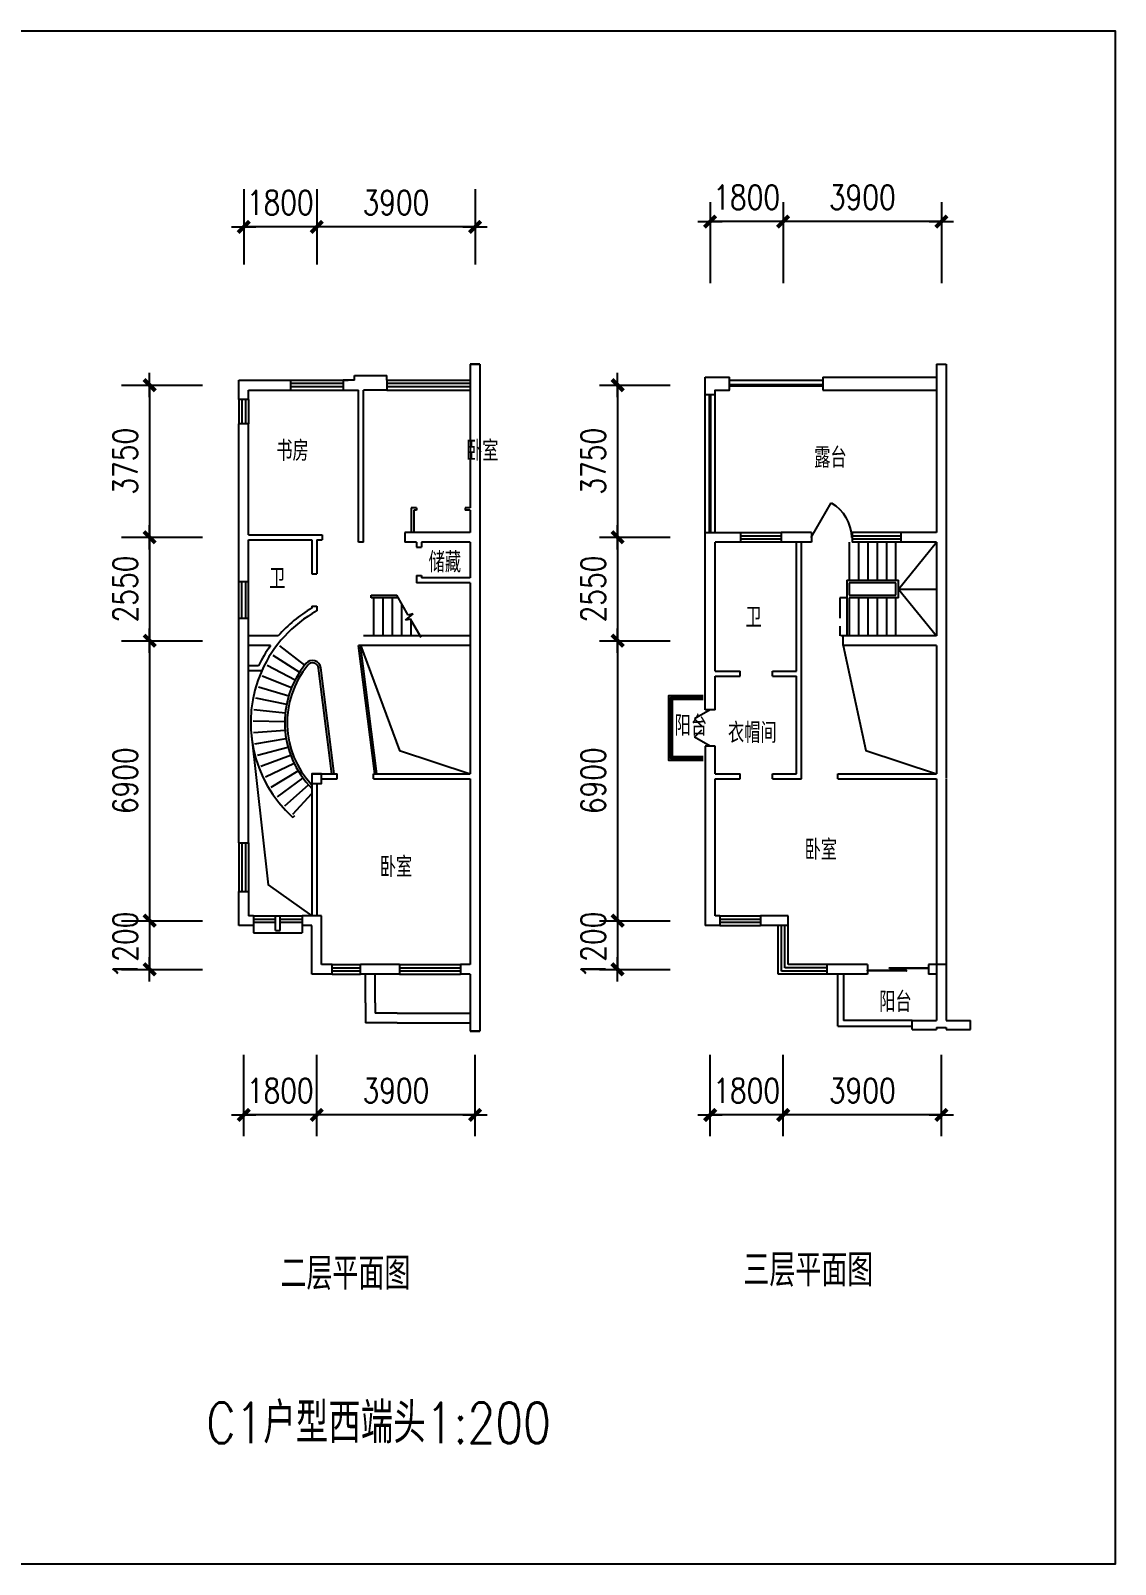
# Model space of a CAD drawing. Extents: x -144404 to 147451, y -180554 to 49126.
# Drawn here: x -113508 to -86778, y -60184 to -22384 of the extents above; entities that cross this region are included whole.
import ezdxf

# ---------------------------------------------------------------- set-up
doc = ezdxf.new("R2010")
doc.units = 0
doc.header["$LTSCALE"] = 2000
doc.header["$MEASUREMENT"] = 0
doc.linetypes.add('DASH', pattern=[0.35, 0.25, -0.1])
doc.layers.get('0').update_dxf_attribs({"color": 3, "linetype": 'CONTINUOUS'})
doc.layers.get('DEFPOINTS').update_dxf_attribs({"linetype": 'CONTINUOUS'})
for name, color, linetype in [('AXIS', 3, 'CONTINUOUS'), ('JIAJU', 6, 'CONTINUOUS'), ('OTHER', 7, 'CONTINUOUS'), ('PLN-TEXT', 5, 'CONTINUOUS'), ('PUB_TEXT', 7, 'CONTINUOUS'), ('PUB_TITLE', 4, 'CONTINUOUS'), ('S_SURFACE', 6, 'CONTINUOUS'), ('STAIR', 6, 'CONTINUOUS'), ('WALL', 255, 'CONTINUOUS'), ('WINDOW', 4, 'CONTINUOUS')]:
    doc.layers.add(name, color=color, linetype=linetype)
doc.styles.add('-宋体', font='simplex.shx', dxfattribs={"width": 0.8, "bigfont": 'hztxt.shx'})
doc.styles.add('DIM_FONT', font='SIMPLEX.shx', dxfattribs={"width": 0.8})
doc.dimstyles.new('AXIS200', dxfattribs={"dimscale": 2, "dimtxt": 300, "dimasz": 1, "dimexe": 250, "dimexo": 300, "dimgap": 150, "dimtad": 1, "dimdec": 0, "dimzin": 0, "dimtxsty": 'DIM_FONT', "dimblk": '_DIMX', "dimcen": 0.09, "dimse1": 1, "dimse2": 1, "dimclrt": 7, "dimazin": 3, "dimtfac": 1, "dimtdec": 0, "dimtix": 1, "dimtmove": 0, "dimatfit": 3, "dimtolj": 1, "dimtzin": 0})

# ---------------------------------------------------------------- blocks, each defined once
blk = doc.blocks.new('_DIMX')
blk.add_line((-150, 0), (150, 0))
at = {"const_width": 50}
blk.add_lwpolyline([(-70, -70), (70, 70)], dxfattribs=at)
blk = doc.blocks.new('*D194')
at = {"color": 0, "linetype": 'BYBLOCK'}
blk.add_line((130201, 46982), (130201, 43236), dxfattribs=at)
at = {"layer": 'DEFPOINTS', "color": 0, "linetype": 'BYBLOCK'}
for p in [(133560, 46984), (130201, 43234), (133560, 43234)]:
    blk.add_point(p, dxfattribs=at)
at = {"color": 0, "linetype": 'BYBLOCK', "xscale": 2, "yscale": 2, "zscale": 2}
for p, rotation in [((130201, 46984), 90), ((130201, 43234), 270)]:
    blk.add_blockref('_DIMX', p, dxfattribs=dict(at, rotation=rotation))
at = {"color": 7, "linetype": 'BYBLOCK', "insert": (129601, 45109), "char_height": 600, "attachment_point": 5, "rotation": 90, "style": 'DIM_FONT'}
blk.add_mtext('\\A1;3750', dxfattribs=at)
blk = doc.blocks.new('*D193')
at = {"color": 0, "linetype": 'BYBLOCK'}
blk.add_line((130201, 43232), (130201, 40686), dxfattribs=at)
at = {"layer": 'DEFPOINTS', "color": 0, "linetype": 'BYBLOCK'}
for p in [(133560, 43234), (130201, 40684), (133560, 40684)]:
    blk.add_point(p, dxfattribs=at)
at = {"color": 0, "linetype": 'BYBLOCK', "xscale": 2, "yscale": 2, "zscale": 2}
for p, rotation in [((130201, 43234), 90), ((130201, 40684), 270)]:
    blk.add_blockref('_DIMX', p, dxfattribs=dict(at, rotation=rotation))
at = {"color": 7, "linetype": 'BYBLOCK', "insert": (129601, 41959), "char_height": 600, "attachment_point": 5, "rotation": 90, "style": 'DIM_FONT'}
blk.add_mtext('\\A1;2550', dxfattribs=at)
blk = doc.blocks.new('*D192')
at = {"color": 0, "linetype": 'BYBLOCK'}
blk.add_line((130201, 40682), (130201, 33786), dxfattribs=at)
at = {"layer": 'DEFPOINTS', "color": 0, "linetype": 'BYBLOCK'}
for p in [(133560, 40684), (130201, 33784), (133560, 33784)]:
    blk.add_point(p, dxfattribs=at)
at = {"color": 0, "linetype": 'BYBLOCK', "xscale": 2, "yscale": 2, "zscale": 2}
for p, rotation in [((130201, 40684), 90), ((130201, 33784), 270)]:
    blk.add_blockref('_DIMX', p, dxfattribs=dict(at, rotation=rotation))
at = {"color": 7, "linetype": 'BYBLOCK', "insert": (129601, 37234), "char_height": 600, "attachment_point": 5, "rotation": 90, "style": 'DIM_FONT'}
blk.add_mtext('\\A1;6900', dxfattribs=at)
blk = doc.blocks.new('*D179')
at = {"color": 0, "linetype": 'BYBLOCK'}
for p, q in [((110309, 28995), (110307, 28995)), ((112111, 28995), (110311, 28995)), ((112113, 28995), (112115, 28995))]:
    blk.add_line(p, q, dxfattribs=at)
at = {"layer": 'DEFPOINTS', "color": 0, "linetype": 'BYBLOCK'}
for p in [(110311, 34595), (112111, 34595), (110311, 28995)]:
    blk.add_point(p, dxfattribs=at)
at = {"color": 0, "linetype": 'BYBLOCK', "xscale": 2, "yscale": 2, "zscale": 2}
blk.add_blockref('_DIMX', (110311, 28995), dxfattribs=at)
at = {"color": 0, "linetype": 'BYBLOCK', "xscale": 2, "yscale": 2, "zscale": 2, "rotation": 180}
blk.add_blockref('_DIMX', (112111, 28995), dxfattribs=at)
at = {"color": 7, "linetype": 'BYBLOCK', "insert": (111211, 29595), "char_height": 600, "attachment_point": 5, "style": 'DIM_FONT'}
blk.add_mtext('\\A1;1800', dxfattribs=at)
blk = doc.blocks.new('*D178')
at = {"color": 0, "linetype": 'BYBLOCK'}
blk.add_line((116009, 28995), (112113, 28995), dxfattribs=at)
at = {"layer": 'DEFPOINTS', "color": 0, "linetype": 'BYBLOCK'}
for p in [(112111, 34595), (116011, 34595), (112111, 28995)]:
    blk.add_point(p, dxfattribs=at)
at = {"color": 0, "linetype": 'BYBLOCK', "xscale": 2, "yscale": 2, "zscale": 2, "rotation": 180}
blk.add_blockref('_DIMX', (112111, 28995), dxfattribs=at)
at = {"color": 0, "linetype": 'BYBLOCK', "xscale": 2, "yscale": 2, "zscale": 2}
blk.add_blockref('_DIMX', (116011, 28995), dxfattribs=at)
at = {"color": 7, "linetype": 'BYBLOCK', "insert": (114061, 29595), "char_height": 600, "attachment_point": 5, "style": 'DIM_FONT'}
blk.add_mtext('\\A1;3900', dxfattribs=at)
blk = doc.blocks.new('*D183')
at = {"color": 0, "linetype": 'BYBLOCK'}
for p, q in [((110309, 49847), (110307, 49847)), ((112111, 49847), (110311, 49847)), ((112113, 49847), (112115, 49847))]:
    blk.add_line(p, q, dxfattribs=at)
at = {"layer": 'DEFPOINTS', "color": 0, "linetype": 'BYBLOCK'}
for p in [(110311, 49847), (110311, 44808), (112111, 44808)]:
    blk.add_point(p, dxfattribs=at)
at = {"color": 0, "linetype": 'BYBLOCK', "xscale": 2, "yscale": 2, "zscale": 2}
blk.add_blockref('_DIMX', (110311, 49847), dxfattribs=at)
at = {"color": 0, "linetype": 'BYBLOCK', "xscale": 2, "yscale": 2, "zscale": 2, "rotation": 180}
blk.add_blockref('_DIMX', (112111, 49847), dxfattribs=at)
at = {"color": 7, "linetype": 'BYBLOCK', "insert": (111211, 50447), "char_height": 600, "attachment_point": 5, "style": 'DIM_FONT'}
blk.add_mtext('\\A1;1800', dxfattribs=at)
blk = doc.blocks.new('*D182')
at = {"color": 0, "linetype": 'BYBLOCK'}
blk.add_line((116009, 49847), (112113, 49847), dxfattribs=at)
at = {"layer": 'DEFPOINTS', "color": 0, "linetype": 'BYBLOCK'}
for p in [(112111, 49847), (112111, 44808), (116011, 44808)]:
    blk.add_point(p, dxfattribs=at)
at = {"color": 0, "linetype": 'BYBLOCK', "xscale": 2, "yscale": 2, "zscale": 2, "rotation": 180}
blk.add_blockref('_DIMX', (112111, 49847), dxfattribs=at)
at = {"color": 0, "linetype": 'BYBLOCK', "xscale": 2, "yscale": 2, "zscale": 2}
blk.add_blockref('_DIMX', (116011, 49847), dxfattribs=at)
at = {"color": 7, "linetype": 'BYBLOCK', "insert": (114061, 50447), "char_height": 600, "attachment_point": 5, "style": 'DIM_FONT'}
blk.add_mtext('\\A1;3900', dxfattribs=at)
blk = doc.blocks.new('*D177')
at = {"color": 0, "linetype": 'BYBLOCK'}
blk.add_line((106554, 40682), (106554, 33786), dxfattribs=at)
at = {"layer": 'DEFPOINTS', "color": 0, "linetype": 'BYBLOCK'}
for p in [(110954, 40684), (106554, 33784), (110954, 33784)]:
    blk.add_point(p, dxfattribs=at)
at = {"color": 0, "linetype": 'BYBLOCK', "xscale": 2, "yscale": 2, "zscale": 2}
for p, rotation in [((106554, 40684), 90), ((106554, 33784), 270)]:
    blk.add_blockref('_DIMX', p, dxfattribs=dict(at, rotation=rotation))
at = {"color": 7, "linetype": 'BYBLOCK', "insert": (105954, 37234), "char_height": 600, "attachment_point": 5, "rotation": 90, "style": 'DIM_FONT'}
blk.add_mtext('\\A1;6900', dxfattribs=at)
blk = doc.blocks.new('M_B15SGY')
at = {"linetype": 'CONTINUOUS'}
for p, q in [((-0.5, 0.5), (0.5, 0.5)), ((0.5, 0.167), (-0.5, 0.167)), ((0.5, -0.167), (-0.5, -0.167))]:
    blk.add_line(p, q, dxfattribs=at)
blk = doc.blocks.new('*D180')
at = {"color": 0, "linetype": 'BYBLOCK'}
for p, q in [((106554, 33786), (106554, 33788)), ((106554, 33784), (106554, 32584)), ((106554, 32582), (106554, 32580))]:
    blk.add_line(p, q, dxfattribs=at)
at = {"layer": 'DEFPOINTS', "color": 0, "linetype": 'BYBLOCK'}
for p in [(110954, 33784), (106554, 32584), (110954, 32584)]:
    blk.add_point(p, dxfattribs=at)
at = {"color": 0, "linetype": 'BYBLOCK', "xscale": 2, "yscale": 2, "zscale": 2}
for p, rotation in [((106554, 33784), 270), ((106554, 32584), 90)]:
    blk.add_blockref('_DIMX', p, dxfattribs=dict(at, rotation=rotation))
at = {"color": 7, "linetype": 'BYBLOCK', "insert": (105954, 33184), "char_height": 600, "attachment_point": 5, "rotation": 90, "style": 'DIM_FONT'}
blk.add_mtext('\\A1;1200', dxfattribs=at)
blk = doc.blocks.new('_WBLK')
for p, q in [((-0.5, 0.5), (0.5, 0.5)), ((0.5, 0.167), (-0.5, 0.167)), ((0.5, -0.167), (-0.5, -0.167)), ((-0.5, -0.5), (0.5, -0.5))]:
    blk.add_line(p, q)
blk = doc.blocks.new('*D181')
at = {"color": 0, "linetype": 'BYBLOCK'}
blk.add_line((106554, 43232), (106554, 40686), dxfattribs=at)
at = {"layer": 'DEFPOINTS', "color": 0, "linetype": 'BYBLOCK'}
for p in [(110954, 43234), (106554, 40684), (110954, 40684)]:
    blk.add_point(p, dxfattribs=at)
at = {"color": 0, "linetype": 'BYBLOCK', "xscale": 2, "yscale": 2, "zscale": 2}
for p, rotation in [((106554, 43234), 90), ((106554, 40684), 270)]:
    blk.add_blockref('_DIMX', p, dxfattribs=dict(at, rotation=rotation))
at = {"color": 7, "linetype": 'BYBLOCK', "insert": (105954, 41959), "char_height": 600, "attachment_point": 5, "rotation": 90, "style": 'DIM_FONT'}
blk.add_mtext('\\A1;2550', dxfattribs=at)
blk = doc.blocks.new('*D176')
at = {"color": 0, "linetype": 'BYBLOCK'}
blk.add_line((106554, 46982), (106554, 43236), dxfattribs=at)
at = {"layer": 'DEFPOINTS', "color": 0, "linetype": 'BYBLOCK'}
for p in [(110954, 46984), (106554, 43234), (110954, 43234)]:
    blk.add_point(p, dxfattribs=at)
at = {"color": 0, "linetype": 'BYBLOCK', "xscale": 2, "yscale": 2, "zscale": 2}
for p, rotation in [((106554, 46984), 90), ((106554, 43234), 270)]:
    blk.add_blockref('_DIMX', p, dxfattribs=dict(at, rotation=rotation))
at = {"color": 7, "linetype": 'BYBLOCK', "insert": (105954, 45109), "char_height": 600, "attachment_point": 5, "rotation": 90, "style": 'DIM_FONT'}
blk.add_mtext('\\A1;3750', dxfattribs=at)
blk = doc.blocks.new('_GCBLK')
at = {"linetype": 'DASH'}
for p, q in [((-0.5, -0.5), (-0.5, 0.5)), ((0.5, -0.5), (0.5, 0.5)), ((-0.5, 0.2), (0.5, 0.2)), ((-0.5, -0.2), (0.5, -0.2))]:
    blk.add_line(p, q, dxfattribs=at)
blk = doc.blocks.new('*D185')
at = {"color": 0, "linetype": 'BYBLOCK'}
for p, q in [((133770, 28995), (133768, 28995)), ((135572, 28995), (133772, 28995)), ((135574, 28995), (135576, 28995))]:
    blk.add_line(p, q, dxfattribs=at)
at = {"layer": 'DEFPOINTS', "color": 0, "linetype": 'BYBLOCK'}
for p in [(133772, 34595), (135572, 34595), (133772, 28995)]:
    blk.add_point(p, dxfattribs=at)
at = {"color": 0, "linetype": 'BYBLOCK', "xscale": 2, "yscale": 2, "zscale": 2}
blk.add_blockref('_DIMX', (133772, 28995), dxfattribs=at)
at = {"color": 0, "linetype": 'BYBLOCK', "xscale": 2, "yscale": 2, "zscale": 2, "rotation": 180}
blk.add_blockref('_DIMX', (135572, 28995), dxfattribs=at)
at = {"color": 7, "linetype": 'BYBLOCK', "insert": (134672, 29595), "char_height": 600, "attachment_point": 5, "style": 'DIM_FONT'}
blk.add_mtext('\\A1;1800', dxfattribs=at)
blk = doc.blocks.new('*D184')
at = {"color": 0, "linetype": 'BYBLOCK'}
blk.add_line((139470, 28995), (135574, 28995), dxfattribs=at)
at = {"layer": 'DEFPOINTS', "color": 0, "linetype": 'BYBLOCK'}
for p in [(135572, 34595), (139472, 34595), (135572, 28995)]:
    blk.add_point(p, dxfattribs=at)
at = {"color": 0, "linetype": 'BYBLOCK', "xscale": 2, "yscale": 2, "zscale": 2, "rotation": 180}
blk.add_blockref('_DIMX', (135572, 28995), dxfattribs=at)
at = {"color": 0, "linetype": 'BYBLOCK', "xscale": 2, "yscale": 2, "zscale": 2}
blk.add_blockref('_DIMX', (139472, 28995), dxfattribs=at)
at = {"color": 7, "linetype": 'BYBLOCK', "insert": (137522, 29595), "char_height": 600, "attachment_point": 5, "style": 'DIM_FONT'}
blk.add_mtext('\\A1;3900', dxfattribs=at)
blk = doc.blocks.new('*D187')
at = {"color": 0, "linetype": 'BYBLOCK'}
for p, q in [((133770, 49946), (133768, 49946)), ((135572, 49946), (133772, 49946)), ((135574, 49946), (135576, 49946))]:
    blk.add_line(p, q, dxfattribs=at)
at = {"layer": 'DEFPOINTS', "color": 0, "linetype": 'BYBLOCK'}
for p in [(133772, 49946), (133772, 44346), (135572, 44346)]:
    blk.add_point(p, dxfattribs=at)
at = {"color": 0, "linetype": 'BYBLOCK', "xscale": 2, "yscale": 2, "zscale": 2}
blk.add_blockref('_DIMX', (133772, 49946), dxfattribs=at)
at = {"color": 0, "linetype": 'BYBLOCK', "xscale": 2, "yscale": 2, "zscale": 2, "rotation": 180}
blk.add_blockref('_DIMX', (135572, 49946), dxfattribs=at)
at = {"color": 7, "linetype": 'BYBLOCK', "insert": (134672, 50546), "char_height": 600, "attachment_point": 5, "style": 'DIM_FONT'}
blk.add_mtext('\\A1;1800', dxfattribs=at)
blk = doc.blocks.new('*D186')
at = {"color": 0, "linetype": 'BYBLOCK'}
blk.add_line((139470, 49946), (135574, 49946), dxfattribs=at)
at = {"layer": 'DEFPOINTS', "color": 0, "linetype": 'BYBLOCK'}
for p in [(135572, 49946), (135572, 44346), (139472, 44346)]:
    blk.add_point(p, dxfattribs=at)
at = {"color": 0, "linetype": 'BYBLOCK', "xscale": 2, "yscale": 2, "zscale": 2, "rotation": 180}
blk.add_blockref('_DIMX', (135572, 49946), dxfattribs=at)
at = {"color": 0, "linetype": 'BYBLOCK', "xscale": 2, "yscale": 2, "zscale": 2}
blk.add_blockref('_DIMX', (139472, 49946), dxfattribs=at)
at = {"color": 7, "linetype": 'BYBLOCK', "insert": (137522, 50546), "char_height": 600, "attachment_point": 5, "style": 'DIM_FONT'}
blk.add_mtext('\\A1;3900', dxfattribs=at)
blk = doc.blocks.new('M_A4TRU')
for p, q in [((-0.5, 0), (-0.25, -0.433)), ((0.5, 0), (0.25, -0.433)), ((-0.25, -0.433), (-0.048, -0.231)), ((0.25, -0.433), (0.048, -0.231))]:
    blk.add_line(p, q)
blk = doc.blocks.new('M_A14NPV')
for points in [[(0.18, 0.178), (0.177, 0.16), (-0.617, 0.16), (-0.617, 0.181)], [(0.632, 0.226), (0.629, 0.208), (-0.164, 0.208), (-0.164, 0.229)]]:
    blk.add_lwpolyline(points, close=True)
blk = doc.blocks.new('_DBLK')
blk.add_line((-0.5, 0), (0, -0.866))
blk.add_arc((-0.5, 0), 1, 300, 0)
blk = doc.blocks.new('*D327')
at = {"color": 0, "linetype": 'BYBLOCK'}
for p, q in [((-110577, -44319), (-110577, -44317)), ((-110577, -44321), (-110577, -45521)), ((-110577, -45523), (-110577, -45525))]:
    blk.add_line(p, q, dxfattribs=at)
at = {"layer": 'DEFPOINTS', "color": 0, "linetype": 'BYBLOCK'}
for p in [(-106177, -44321), (-110577, -45521), (-106177, -45521)]:
    blk.add_point(p, dxfattribs=at)
at = {"color": 0, "linetype": 'BYBLOCK', "xscale": 2, "yscale": 2, "zscale": 2}
for p, rotation in [((-110577, -44321), 270), ((-110577, -45521), 90)]:
    blk.add_blockref('_DIMX', p, dxfattribs=dict(at, rotation=rotation))
at = {"color": 7, "linetype": 'BYBLOCK', "insert": (-111177, -44921), "char_height": 600, "attachment_point": 5, "rotation": 90, "style": 'DIM_FONT'}
blk.add_mtext('\\A1;1200', dxfattribs=at)

msp = doc.modelspace()

# ---------------------------------------------------------------- linework, layer by layer
at = {"layer": 'AXIS'}
for p, q in [((-108257.7, -26288.6), (-108257.7, -28148.4)), ((-106457.7, -26288.6), (-106457.7, -28148.4)), ((-102557.7, -26288.6), (-102557.7, -28148.4)), ((-102557.7, -26288.6), (-102557.7, -28148.4)), ((-96763.4, -26610.4), (-96763.4, -28610.4)), ((-94963.4, -26610.4), (-94963.4, -28610.4)), ((-91063.4, -26610.4), (-91063.4, -28610.4)), ((-91063.4, -26610.4), (-91063.4, -28610.4)), ((-111272.9, -31121.3), (-109272.9, -31121.3)), ((-99491.5, -31121.3), (-97751.7, -31121.3)), ((-111272.9, -34871.3), (-109272.9, -34871.3)), ((-99491.5, -34871.3), (-97751.7, -34871.3)), ((-111272.9, -37421.3), (-109272.9, -37421.3)), ((-99491.5, -37421.3), (-97751.7, -37421.3)), ((-111272.9, -44321.3), (-109272.9, -44321.3)), ((-99491.5, -44321.3), (-97751.7, -44321.3)), ((-111272.9, -45521.3), (-109272.9, -45521.3)), ((-99491.5, -45521.3), (-97751.7, -45521.3)), ((-108257.7, -49629.1), (-108257.7, -47629.1)), ((-106457.7, -49629.1), (-106457.7, -47629.1)), ((-102557.7, -49629.1), (-102557.7, -47629.1)), ((-102557.7, -49629.1), (-102557.7, -47629.1)), ((-96763.4, -49629.1), (-96763.4, -47629.1)), ((-94963.4, -49629.1), (-94963.4, -47629.1)), ((-91063.4, -49629.1), (-91063.4, -47629.1)), ((-91063.4, -49629.1), (-91063.4, -47629.1))]:
    msp.add_line(p, q, dxfattribs=at)
at = {"layer": 'DEFPOINTS', "color": 0, "linetype": 'BYBLOCK'}
for p in [(-108045.5, -27251.7), (-96551.2, -27573.5)]:
    msp.add_point(p, dxfattribs=at)
at = {"layer": 'JIAJU'}
for p, q in [((-96883.4, -34750.2), (-96883.4, -30921.3)), ((-96883.4, -30921.3), (-96283.4, -30921.3)), ((-93983.4, -30921.3), (-91183.4, -30921.3)), ((-93983.4, -30921.3), (-93983.4, -31241.3)), ((-96643.4, -31361.3), (-96883.4, -31361.3)), ((-96643.4, -31361.3), (-96883.4, -31361.3)), ((-96783.4, -34750.2), (-96783.4, -31361.3)), ((-96283.4, -31101.3), (-93983.4, -31101.3)), ((-93983.4, -31241.3), (-91183.4, -31241.3)), ((-94843.4, -44201.8), (-94843.9, -44201.3)), ((-95133.4, -44441.8), (-95133.9, -44441.3)), ((-93613.4, -45691.8), (-93613.9, -45691.3))]:
    msp.add_line(p, q, dxfattribs=at)
for points in [[(-96643.4, -34750.2), (-96643.4, -31241.3), (-96283.9, -31241.3), (-96283.4, -31240.8), (-96283.4, -30921.3)], [(-96743.4, -34750.2), (-96743.4, -31361.3)], [(-96283.4, -31001.3), (-93983.4, -31001.3)], [(-96283.4, -31141.3), (-93983.4, -31141.3)]]:
    msp.add_lwpolyline(points, dxfattribs=at)
at = {"layer": 'OTHER'}
for p, q in [((-91183.4, -34611.3), (-91183.4, -34751.3)), ((-90943.4, -34611.3), (-90943.4, -39286.2)), ((-91183.4, -34991.3), (-91183.4, -37301.3)), ((-91183.4, -37541.3), (-91183.4, -39286.2)), ((-102437.7, -38886.3), (-102437.7, -47041.3)), ((-91183.4, -39416.2), (-91183.4, -40701.3)), ((-90943.4, -39416.2), (-90943.4, -40811.3)), ((-91183.4, -40941.3), (-91183.4, -46782.3)), ((-90943.4, -40941.3), (-90943.4, -46782.3)), ((-91183.4, -46951.3), (-91183.4, -47001.3)), ((-90943.4, -46951.3), (-90943.4, -47001.3))]:
    msp.add_line(p, q, dxfattribs=at)
at = {"layer": 'PUB_TITLE'}
msp.add_lwpolyline([(-140238.3, -60184.5), (-140238.3, -22384.5), (-86778.3, -22384.5), (-86778.3, -60184.5)], close=True, dxfattribs=at)
at = {"layer": 'S_SURFACE'}
for points in [[(-96933.4, -40371.3), (-97783.4, -40371.3), (-97783.4, -38771.3), (-96933.4, -38771.3)], [(-96933.4, -40321.3), (-97733.4, -40321.3), (-97733.4, -38821.3), (-96933.4, -38821.3)], [(-96933.4, -40281.3), (-97693.4, -40281.3), (-97693.4, -38861.3), (-96933.4, -38861.3)]]:
    msp.add_lwpolyline(points, dxfattribs=at)
at = {"layer": 'STAIR'}
for p, q in [((-93333.4, -34991.3), (-93333.4, -35931.3)), ((-93103.4, -34991.3), (-93103.4, -35931.3)), ((-92873.4, -34991.3), (-92873.4, -35931.3)), ((-92643.4, -34991.3), (-92643.4, -35931.3)), ((-92413.4, -34991.3), (-92413.4, -35931.3)), ((-92183.4, -35931.3), (-92183.4, -34991.3)), ((-92123.4, -36146.3), (-91183.4, -34991.3)), ((-93393.4, -35931.3), (-92123.4, -35931.3)), ((-93393.4, -35931.3), (-93393.4, -36361.3)), ((-92183.4, -35991.3), (-93333.4, -35991.3)), ((-93333.4, -35991.3), (-93333.4, -36301.3)), ((-92183.4, -36301.3), (-92183.4, -35991.3)), ((-92123.4, -36361.3), (-92123.4, -35931.3)), ((-92123.4, -36146.3), (-91183.4, -37301.3)), ((-92123.4, -36146.3), (-91183.4, -36146.3)), ((-105117.7, -36301.3), (-104485.1, -36301.3)), ((-105117.7, -36361.3), (-105117.7, -36301.3)), ((-104450.4, -36361.3), (-105117.7, -36361.3)), ((-105057.7, -36361.3), (-105057.7, -37301.3)), ((-104827.7, -36361.3), (-104827.7, -37301.3)), ((-104597.7, -36361.3), (-104597.7, -37301.3)), ((-104204.9, -36786.6), (-104485.1, -36301.3)), ((-104367.7, -36504.5), (-104367.7, -37301.3)), ((-93393.4, -36361.3), (-93393.4, -37301.3)), ((-93333.4, -36301.3), (-92183.4, -36301.3)), ((-92123.4, -36361.3), (-93333.4, -36361.3)), ((-93333.4, -36361.3), (-93333.4, -37301.3)), ((-93103.4, -36361.3), (-93103.4, -37301.3)), ((-92873.4, -36361.3), (-92873.4, -37301.3)), ((-92643.4, -36361.3), (-92643.4, -37301.3)), ((-92413.4, -36361.3), (-92413.4, -37301.3)), ((-92183.4, -37301.3), (-92183.4, -36361.3)), ((-104268.8, -36915.9), (-104080.9, -36761.2)), ((-104144.9, -36890.5), (-104268.8, -36915.9)), ((-104080.9, -36761.2), (-104204.9, -36786.6)), ((-103882.7, -37344.6), (-104144.9, -36890.5)), ((-104137.7, -36772.8), (-104137.7, -36807.9)), ((-104137.7, -36902.9), (-104137.7, -37301.3)), ((-93483.4, -37301.3), (-93543.4, -37301.3)), ((-107539.2, -37777.1), (-106882.7, -38198.4)), ((-107374.1, -37544.3), (-106759.4, -38024.5)), ((-105028.5, -40701.3), (-105427.7, -37541.3)), ((-104977.7, -40701.3), (-105378.5, -37532.4)), ((-107682.1, -38024.3), (-106989.4, -38382.9)), ((-106086.9, -40701.3), (-106415.7, -38098.2)), ((-106026.4, -40701.3), (-106356.2, -38090.7)), ((-107896.3, -38552.9), (-107149.4, -38777.7)), ((-107801.5, -38283.6), (-107078.6, -38576.6)), ((-107965.8, -38829.7), (-107201.3, -38984.4)), ((-108009.4, -39111.9), (-107233.9, -39195.1)), ((-108026.7, -39396.8), (-107246.8, -39407.9)), ((-108017.5, -39682.2), (-107239.9, -39621)), ((-107981.9, -39965.4), (-107213.3, -39832.5)), ((-107920.3, -40244.2), (-107167.3, -40040.6)), ((-107833.1, -40516), (-107102.2, -40243.6)), ((-107721.1, -40778.6), (-107018.6, -40439.7)), ((-107585.3, -41029.7), (-106917.2, -40627.2)), ((-107426.9, -41267.2), (-106798.8, -40804.6)), ((-107247.1, -41488.9), (-106664.6, -40970.2)), ((-107047.5, -41693.1), (-106577.7, -41189.2)), ((-107003.3, -41733.6), (-107044.2, -41777.5))]:
    msp.add_line(p, q, dxfattribs=at)
at = {"layer": 'STAIR', "linetype": 'DASH'}
for p, q in [((-93563.4, -36361.3), (-93563.4, -37301.3)), ((-93393.4, -36361.3), (-93563.4, -36361.3))]:
    msp.add_line(p, q, dxfattribs=at)
at = {"layer": 'STAIR'}
for centre, radius, start, end in [((-104947, -39440.5), 3140, 155.95843, 228.09489), ((-104947, -39440.5), 2300, 140.70881, 224.84565), ((-104947, -39440.5), 2240, 140.70881, 223.28098), ((-106564.5, -38117), 210, 7.19986, 140.70881), ((-106564.5, -38117), 150, 7.19986, 140.70881)]:
    msp.add_arc(centre, radius, start, end, dxfattribs=at)
at = {"layer": 'WALL'}
for p, q in [((-102677.7, -30601.3), (-102677.7, -34141.3)), ((-102437.7, -30601.3), (-102677.7, -30601.3)), ((-102677.7, -30601.3), (-102437.7, -30601.3)), ((-102437.7, -30601.3), (-102437.7, -35991.3)), ((-91183.4, -30601.3), (-91183.4, -34751.3)), ((-91183.4, -30601.3), (-90943.4, -30601.3)), ((-90943.4, -30601.3), (-90943.4, -34751.3)), ((-105527.7, -31001.3), (-105527.7, -30881.3)), ((-105527.7, -30881.3), (-104727.7, -30881.3)), ((-104727.7, -31001.3), (-104727.7, -30881.3)), ((-108377.7, -31471.3), (-108377.7, -31001.3)), ((-108377.7, -31001.3), (-107107.7, -31001.3)), ((-108137.7, -31471.3), (-108137.7, -31241.3)), ((-108137.7, -31241.3), (-107107.7, -31241.3)), ((-107107.7, -31001.3), (-107107.7, -31241.3)), ((-105807.7, -31001.3), (-105807.7, -31241.3)), ((-105527.7, -31001.3), (-105807.7, -31001.3)), ((-105807.7, -31241.3), (-105427.7, -31241.3)), ((-105427.7, -34991.3), (-105427.7, -31241.3)), ((-105307.7, -34991.3), (-105307.7, -31241.3)), ((-104727.7, -31241.3), (-105307.7, -31241.3)), ((-104727.7, -31001.3), (-104727.7, -31241.3)), ((-102677.7, -31001.3), (-102677.7, -31241.3)), ((-102437.7, -31001.3), (-102437.7, -31241.3)), ((-108137.7, -31471.3), (-108377.7, -31471.3)), ((-108377.7, -42401.3), (-108377.7, -32071.3)), ((-108137.7, -32071.3), (-108377.7, -32071.3)), ((-108137.7, -34811.3), (-108137.7, -32071.3)), ((-103997.7, -34141.3), (-104127.7, -34141.3)), ((-104127.7, -34141.3), (-104127.7, -34751.3)), ((-103997.7, -34201.3), (-104067.7, -34201.3)), ((-104067.7, -34201.3), (-104067.7, -34751.3)), ((-103997.7, -34141.3), (-103997.7, -34201.3)), ((-102677.7, -34141.3), (-102797.7, -34141.3)), ((-102797.7, -34141.3), (-102797.7, -34201.3)), ((-102677.7, -34201.3), (-102797.7, -34201.3)), ((-102677.7, -34201.3), (-102677.7, -34751.3)), ((-104287.7, -34751.3), (-104287.7, -34991.3)), ((-102677.7, -34751.3), (-104287.7, -34751.3)), ((-96883.4, -39121.3), (-96883.4, -34751.3)), ((-96883.4, -34751.3), (-96013.4, -34751.3)), ((-96013.4, -34751.3), (-96013.4, -34991.3)), ((-95013.4, -34751.3), (-95013.4, -34991.3)), ((-94263.4, -34751.3), (-95013.4, -34751.3)), ((-94263.4, -34751.3), (-94263.4, -34991.3)), ((-92063.4, -34751.3), (-92063.4, -34991.3)), ((-91183.4, -34751.3), (-92063.4, -34751.3)), ((-90943.4, -34751.3), (-90943.4, -40701.3)), ((-108137.7, -34811.3), (-106327.7, -34811.3)), ((-108137.7, -42401.3), (-108137.7, -34931.3)), ((-108137.7, -34931.3), (-106577.7, -34931.3)), ((-106577.7, -34931.3), (-106577.7, -35771.3)), ((-106457.7, -34931.3), (-106457.7, -35771.3)), ((-106457.7, -34931.3), (-106327.7, -34931.3)), ((-106327.7, -34811.3), (-106327.7, -34931.3)), ((-105307.7, -34991.3), (-105427.7, -34991.3)), ((-103997.7, -34991.3), (-104287.7, -34991.3)), ((-103997.7, -34991.3), (-103997.7, -35111.3)), ((-103997.7, -35111.3), (-103877.7, -35111.3)), ((-103877.7, -34991.3), (-103877.7, -35111.3)), ((-102677.7, -34991.3), (-103877.7, -34991.3)), ((-102677.7, -34991.3), (-102677.7, -35871.3)), ((-96643.4, -38171.3), (-96643.4, -34991.3)), ((-96013.4, -34991.3), (-96643.4, -34991.3)), ((-94263.4, -34991.3), (-95013.4, -34991.3)), ((-94633.4, -38171.3), (-94633.4, -34991.3)), ((-94513.4, -40821.3), (-94513.4, -34991.3)), ((-91183.4, -34991.3), (-92063.4, -34991.3)), ((-91183.4, -34991.3), (-91183.4, -37301.3)), ((-106577.7, -35771.3), (-106457.7, -35771.3)), ((-103997.7, -35811.3), (-103877.7, -35811.3)), ((-103997.7, -35811.3), (-103997.7, -35991.3)), ((-103877.7, -35811.3), (-103877.7, -35871.3)), ((-102677.7, -35871.3), (-103877.7, -35871.3)), ((-102677.7, -35991.3), (-103997.7, -35991.3)), ((-102677.7, -35991.3), (-102677.7, -40701.3)), ((-102437.7, -35991.3), (-102437.7, -40701.3)), ((-106577.7, -36571.3), (-106577.7, -36617.7)), ((-106577.7, -36571.3), (-106457.7, -36571.3)), ((-106457.7, -36571.3), (-106457.7, -36687.8)), ((-107406.9, -37301.3), (-108137.7, -37301.3)), ((-102677.7, -37301.3), (-105307.7, -37301.3)), ((-91183.4, -37301.3), (-93483.4, -37301.3)), ((-93483.4, -37541.3), (-93483.4, -37301.3)), ((-107596.6, -37541.3), (-108137.7, -37541.3)), ((-102677.7, -37541.3), (-105427.7, -37541.3)), ((-91183.4, -37541.3), (-93483.4, -37541.3)), ((-91183.4, -37541.3), (-91183.4, -40701.3)), ((-107891.4, -38041.3), (-108137.7, -38041.3)), ((-107814.6, -38161.3), (-108137.7, -38161.3)), ((-96643.4, -38171.3), (-96023.4, -38171.3)), ((-96023.4, -38291.3), (-96023.4, -38171.3)), ((-95223.4, -38291.3), (-95223.4, -38171.3)), ((-95223.4, -38171.3), (-94633.4, -38171.3)), ((-96643.4, -39121.3), (-96643.4, -38291.3)), ((-96643.4, -38291.3), (-96023.4, -38291.3)), ((-95223.4, -38291.3), (-94633.4, -38291.3)), ((-94633.4, -40701.3), (-94633.4, -38291.3)), ((-96643.4, -39121.3), (-96883.4, -39121.3)), ((-96883.4, -40021.3), (-96883.4, -44441.3)), ((-96643.4, -40021.3), (-96883.4, -40021.3)), ((-96643.4, -40701.3), (-96643.4, -40021.3)), ((-106577.7, -40701.3), (-106577.7, -44201.3)), ((-106577.7, -40701.3), (-105957.7, -40701.3)), ((-106337.7, -40821.3), (-105957.7, -40821.3)), ((-105957.7, -40821.3), (-105957.7, -40701.3)), ((-105057.7, -40701.3), (-102677.7, -40701.3)), ((-105057.7, -40821.3), (-105057.7, -40701.3)), ((-105057.7, -40821.3), (-102677.7, -40821.3)), ((-102677.7, -40821.3), (-102677.7, -45401.3)), ((-102437.7, -40821.3), (-102437.7, -45401.3)), ((-96643.4, -40701.3), (-96023.4, -40701.3)), ((-96643.4, -44201.3), (-96643.4, -40821.3)), ((-96643.4, -40821.3), (-96023.4, -40821.3)), ((-96023.4, -40821.3), (-96023.4, -40701.3)), ((-95223.4, -40821.3), (-95223.4, -40701.3)), ((-95223.4, -40701.3), (-94633.4, -40701.3)), ((-95223.4, -40821.3), (-94513.4, -40821.3)), ((-93613.4, -40701.3), (-91183.4, -40701.3)), ((-93613.4, -40821.3), (-93613.4, -40701.3)), ((-93613.4, -40821.3), (-91183.4, -40821.3)), ((-91183.4, -40821.3), (-91183.4, -45401.3)), ((-90943.4, -40821.3), (-90943.4, -45401.3)), ((-106457.7, -40941.3), (-106457.7, -44201.3)), ((-108377.7, -42401.3), (-108137.7, -42401.3)), ((-108377.7, -44441.3), (-108377.7, -43601.3)), ((-108377.7, -43601.3), (-108137.7, -43601.3)), ((-108137.7, -43601.3), (-108137.7, -44201.3)), ((-108017.7, -44201.3), (-108137.7, -44201.3)), ((-108017.7, -44201.3), (-108017.7, -44441.3)), ((-107477.7, -44201.3), (-107357.7, -44201.3)), ((-107477.7, -44561.3), (-107477.7, -44201.3)), ((-107357.7, -44561.3), (-107357.7, -44201.3)), ((-106817.7, -44201.3), (-106817.7, -44441.3)), ((-106337.7, -44201.3), (-106817.7, -44201.3)), ((-106337.7, -45401.3), (-106337.7, -44201.3)), ((-96523.4, -44201.3), (-96643.4, -44201.3)), ((-96523.4, -44201.3), (-96523.4, -44441.3)), ((-95523.4, -44201.3), (-95523.4, -44441.3)), ((-94843.9, -44201.3), (-95523.4, -44201.3)), ((-108017.7, -44441.3), (-108377.7, -44441.3)), ((-107477.7, -44561.3), (-107357.7, -44561.3)), ((-106577.7, -44441.3), (-106817.7, -44441.3)), ((-106577.7, -45641.3), (-106577.7, -44441.3)), ((-96523.4, -44441.3), (-96883.4, -44441.3)), ((-94843.4, -44441.3), (-95523.4, -44441.3)), ((-106077.7, -45641.3), (-106577.7, -45641.3)), ((-106077.7, -45401.3), (-106337.7, -45401.3)), ((-106077.7, -45641.3), (-106077.7, -45401.3)), ((-104417.7, -45401.3), (-105377.7, -45401.3)), ((-105377.7, -45641.3), (-105377.7, -45401.3)), ((-104417.7, -45641.3), (-105377.7, -45641.3)), ((-105257.7, -46341.3), (-105257.7, -45641.3)), ((-105017.7, -46341.3), (-105017.7, -45641.3)), ((-104417.7, -45401.3), (-104417.7, -45641.3)), ((-102917.7, -45401.3), (-102917.7, -45641.3)), ((-102677.7, -45401.3), (-102917.7, -45401.3)), ((-102677.7, -45641.3), (-102917.7, -45641.3)), ((-102677.7, -45641.3), (-102677.7, -47041.3)), ((-102437.7, -45641.3), (-102437.7, -47041.3)), ((-93883.4, -45641.3), (-93883.4, -45401.3)), ((-92883.4, -45401.3), (-93883.4, -45401.3)), ((-92883.4, -45641.3), (-93883.4, -45641.3)), ((-92883.4, -45401.3), (-92883.4, -45641.3)), ((-91383.4, -45401.3), (-91383.4, -45641.3)), ((-90943.4, -45401.3), (-91383.4, -45401.3)), ((-91183.4, -45641.3), (-91383.4, -45641.3)), ((-91183.4, -45641.3), (-91183.4, -46782.3)), ((-90943.4, -45641.3), (-90943.4, -46782.3)), ((-105257.7, -46341.3), (-105257.7, -46841.3)), ((-105017.7, -46341.3), (-105017.7, -46601.3)), ((-104477.7, -46841.3), (-105257.7, -46841.3)), ((-104477.7, -46601.3), (-105017.7, -46601.3)), ((-104477.7, -46601.3), (-102677.7, -46601.3)), ((-104477.7, -46841.3), (-102677.7, -46841.3)), ((-91783.4, -47001.3), (-91783.4, -46782.3)), ((-91783.4, -46782.3), (-91183.4, -46782.3)), ((-90943.4, -46782.3), (-90343.4, -46782.3)), ((-90343.4, -47001.3), (-90343.4, -46782.3)), ((-102677.7, -47041.3), (-102437.7, -47041.3)), ((-102437.7, -47041.3), (-102677.7, -47041.3)), ((-91783.4, -47001.3), (-91183.4, -47001.3)), ((-91183.4, -46951.3), (-90943.4, -46951.3)), ((-90943.4, -47001.3), (-90343.4, -47001.3))]:
    msp.add_line(p, q, dxfattribs=at)
for radius, start, end in [(3260, 120.01463, 138.98879), (3140, 118.75866, 155.95843), (3260, 144.36729, 154.58238)]:
    msp.add_arc((-104947, -39440.5), radius, start, end, dxfattribs=at)
at = {"layer": 'WINDOW'}
for p, q in [((-106487.7, -31001.3), (-105687.7, -31001.3)), ((-108377.7, -31471.3), (-108377.7, -32071.3)), ((-96013.4, -34751.3), (-95013.4, -34751.3)), ((-93263.4, -34751.3), (-93263.4, -34991.3)), ((-93263.4, -34751.3), (-93263.4, -34991.3)), ((-108377.7, -42401.3), (-108377.7, -43601.3)), ((-108017.7, -44201.3), (-107477.7, -44201.3)), ((-107357.7, -44201.3), (-106817.7, -44201.3)), ((-94843.4, -45401.3), (-94843.4, -44201.8)), ((-108017.7, -44281.3), (-107477.7, -44281.3)), ((-107477.7, -44361.3), (-108017.7, -44361.3)), ((-108017.7, -44441.3), (-108017.7, -44621.3)), ((-107357.7, -44281.3), (-106817.7, -44281.3)), ((-106817.7, -44361.3), (-107357.7, -44361.3)), ((-106817.7, -44441.3), (-106817.7, -44621.3)), ((-96523.4, -44441.3), (-95523.4, -44441.3)), ((-95083.4, -45641.3), (-95083.4, -44441.3)), ((-95003.4, -45561.3), (-95003.4, -44441.3)), ((-94923.4, -45481.3), (-94923.4, -44441.3)), ((-108017.7, -44621.3), (-106817.7, -44621.3)), ((-106077.7, -45641.3), (-105377.7, -45641.3)), ((-104417.7, -45641.3), (-102917.7, -45641.3)), ((-93883.4, -45641.3), (-95083.4, -45641.3)), ((-93883.4, -45561.3), (-95003.4, -45561.3)), ((-93883.4, -45481.3), (-94923.4, -45481.3)), ((-93883.4, -45401.3), (-94843.4, -45401.3)), ((-93613.4, -46921.3), (-93613.4, -45641.3)), ((-93473.4, -45641.3), (-93473.4, -46782.3)), ((-91783.4, -46782.3), (-93473.4, -46782.3)), ((-93613.4, -46921.3), (-91783.4, -46921.3))]:
    msp.add_line(p, q, dxfattribs=at)
for points in [[(-105378.5, -37532.4), (-104419.5, -40129.9), (-102677.7, -40701.3)], [(-93483.4, -37541.3), (-92925.2, -40129.9), (-91183.4, -40701.3)], [(-108082.1, -39615.2), (-107655.8, -43436.9), (-106577.7, -44201.3)]]:
    msp.add_lwpolyline(points, dxfattribs=at)
msp.add_lwpolyline([(-106577.7, -40941.3), (-106337.7, -40941.3), (-106337.7, -40701.3), (-106577.7, -40701.3)], close=True, dxfattribs=at)

# ---------------------------------------------------------------- block references
for name, p, xscale, yscale, zscale in [('_WBLK', (-106457.7, -31121.3), 1300, 239.9999999999999, 1300), ('_WBLK', (-103702.7, -31121.3), 2050, 239.9999999999927, 2050), ('_DBLK', (-93778.2, -34877.7), 990.0000000000001, -990.0000000000001, 990.0000000000001)]:
    msp.add_blockref(name, p, dxfattribs=dict(at, xscale=xscale, yscale=yscale, zscale=zscale))
for name, p, xscale, yscale, zscale, rotation in [('M_B15SGY', (-108177.7, -31771.3), 600, 240, 600, 90), ('_WBLK', (-92663.4, -34871.3), 1200, 240.0000000000036, 1200, 180), ('M_B15SGY', (-95513.4, -34871.3), 1000, 240.0000000000218, 1000, 180), ('_GCBLK', (-108257.7, -36421.3), 900, 240, 900, 90), ('M_A4TRU', (-96763.4, -39571.3), 900, -900, 900, 90), ('M_B15SGY', (-108177.7, -43001.3), 1200, 240, 1200, 90), ('M_B15SGY', (-96023.4, -44241.3), 1000, 240, 1000, 180), ('M_B15SGY', (-105727.7, -45441.3), 700, 240.0000000000036, 700, 180), ('M_B15SGY', (-103667.7, -45441.3), 1500, 240, 1500, 180), ('M_A14NPV', (-92127.5, -45288.4), 1200, 1200, 1200, 180)]:
    msp.add_blockref(name, p, dxfattribs=dict(at, xscale=xscale, yscale=yscale, zscale=zscale, rotation=rotation))

# ---------------------------------------------------------------- texts
at = {"layer": 'JIAJU', "style": '-宋体', "width": 0.8}
for s, height, p in [('书房             卧室', 500, (-107455.7, -32988.6)), ('露台', 500, (-94198.8, -33158)), ('储藏', 500, (-103701.3, -35735.6)), ('卫', 500, (-107630.3, -36140.4)), ('卫', 500, (-95891.8, -37095.6)), ('阳台', 500, (-97639.1, -39763.3)), ('衣帽间', 500, (-96324.9, -39940.6)), ('卧室', 500, (-94436.5, -42822.5)), ('卧室', 500, (-104905, -43246.4)), ('阳台', 500, (-92596.4, -46569.8)), ('三层平面图  ', 800, (-95944.4, -53335.8))]:
    msp.add_text(s, height=height, dxfattribs=at).set_placement(p)
at = {"layer": 'PLN-TEXT', "style": '-宋体', "width": 0.8}
msp.add_text('C1户型西端头1:200', height=1000, dxfattribs=at).set_placement((-109179.8, -57198.3))
at = {"layer": 'PUB_TEXT', "style": '-宋体', "width": 0.8}
msp.add_text('二层平面图  ', height=800, dxfattribs=at).set_placement((-107350.8, -53418.6))

# ---------------------------------------------------------------- dimensions: what is measured, and where the dimension line sits
at = {"layer": 'AXIS'}
for base, p1, p2, angle, picture, middle, set_off in [((-108257.7, -27222.4), (-106457.7, -32261.9), (-108257.7, -32261.9), 180, '*D183', (-107357.7, -26622.4), (-218568.6, -77069.8)), ((-96763.4, -27090.3), (-94963.4, -32690.3), (-96763.4, -32690.3), 180, '*D187', (-95863.4, -26490.3), (-230535.5, -77036.4)), ((-110576.5, -37421.3), (-106176.5, -34871.3), (-106176.5, -37421.3), 90, '*D181', (-111176.5, -36146.3), (-217130.7, -78104.8)), ((-99044.2, -37421.3), (-95685, -34871.3), (-95685, -37421.3), 90, '*D193', (-99644.2, -36146.3), (-229244.7, -78104.8)), ((-110576.5, -44321.3), (-106176.5, -37421.3), (-106176.5, -44321.3), 90, '*D177', (-111176.5, -40871.3), (-217130.7, -78104.8)), ((-99044.2, -44321.3), (-95685, -37421.3), (-95685, -44321.3), 90, '*D192', (-99644.2, -40871.3), (-229244.7, -78104.8)), ((-110576.5, -45521.3), (-106176.5, -44321.3), (-106176.5, -45521.3), 90, '*D180', (-111176.5, -44921.3), (-217130.7, -78104.8)), ((-99044.2, -45521.3), (-94644.2, -44321.3), (-94644.2, -45521.3), 90, '*D327', (-99644.2, -44921.3), (11532.4, 0))]:
    dim = msp.add_linear_dim(base=base, p1=p1, p2=p2, angle=angle, dimstyle='AXIS200', dxfattribs=at)
    dim.commit()
    dim.dimension.update_dxf_attribs({"geometry": picture, "text_midpoint": middle, "insert": set_off})
for p1, p2, distance, picture, middle, set_off in [((-102557.7, -32261.9), (-106457.7, -32261.9), -5039.4, '*D182', (-104507.7, -26622.4), (-218568.6, -77069.8)), ((-91063.4, -32690.3), (-94963.4, -32690.3), -5600, '*D186', (-93013.4, -26490.3), (-230535.5, -77036.4)), ((-106176.5, -31121.3), (-106176.5, -34871.3), -4400, '*D176', (-111176.5, -32996.3), (-217130.7, -78104.8)), ((-95685, -31121.3), (-95685, -34871.3), -3359.1, '*D194', (-99644.2, -32996.3), (-229244.7, -78104.8)), ((-102557.7, -43509.8), (-106457.7, -43509.8), 5600, '*D178', (-104507.7, -48509.8), (-218568.6, -78104.8)), ((-91063.4, -43509.8), (-94963.4, -43509.8), 5600, '*D184', (-93013.4, -48509.8), (-230535.5, -78104.8))]:
    dim = msp.add_aligned_dim(p1=p1, p2=p2, distance=distance, dimstyle='AXIS200', dxfattribs=at)
    dim.commit()
    dim.dimension.update_dxf_attribs({"geometry": picture, "text_midpoint": middle, "insert": set_off})
for base, p1, p2, picture, middle, set_off in [((-108257.7, -49109.8), (-106457.7, -43509.8), (-108257.7, -43509.8), '*D179', (-107357.7, -48509.8), (-218568.6, -78104.8)), ((-96763.4, -49109.8), (-94963.4, -43509.8), (-96763.4, -43509.8), '*D185', (-95863.4, -48509.8), (-230535.5, -78104.8))]:
    dim = msp.add_linear_dim(base=base, p1=p1, p2=p2, dimstyle='AXIS200', dxfattribs=at)
    dim.commit()
    dim.dimension.update_dxf_attribs({"geometry": picture, "text_midpoint": middle, "insert": set_off})

doc.saveas('drawing.dxf')
